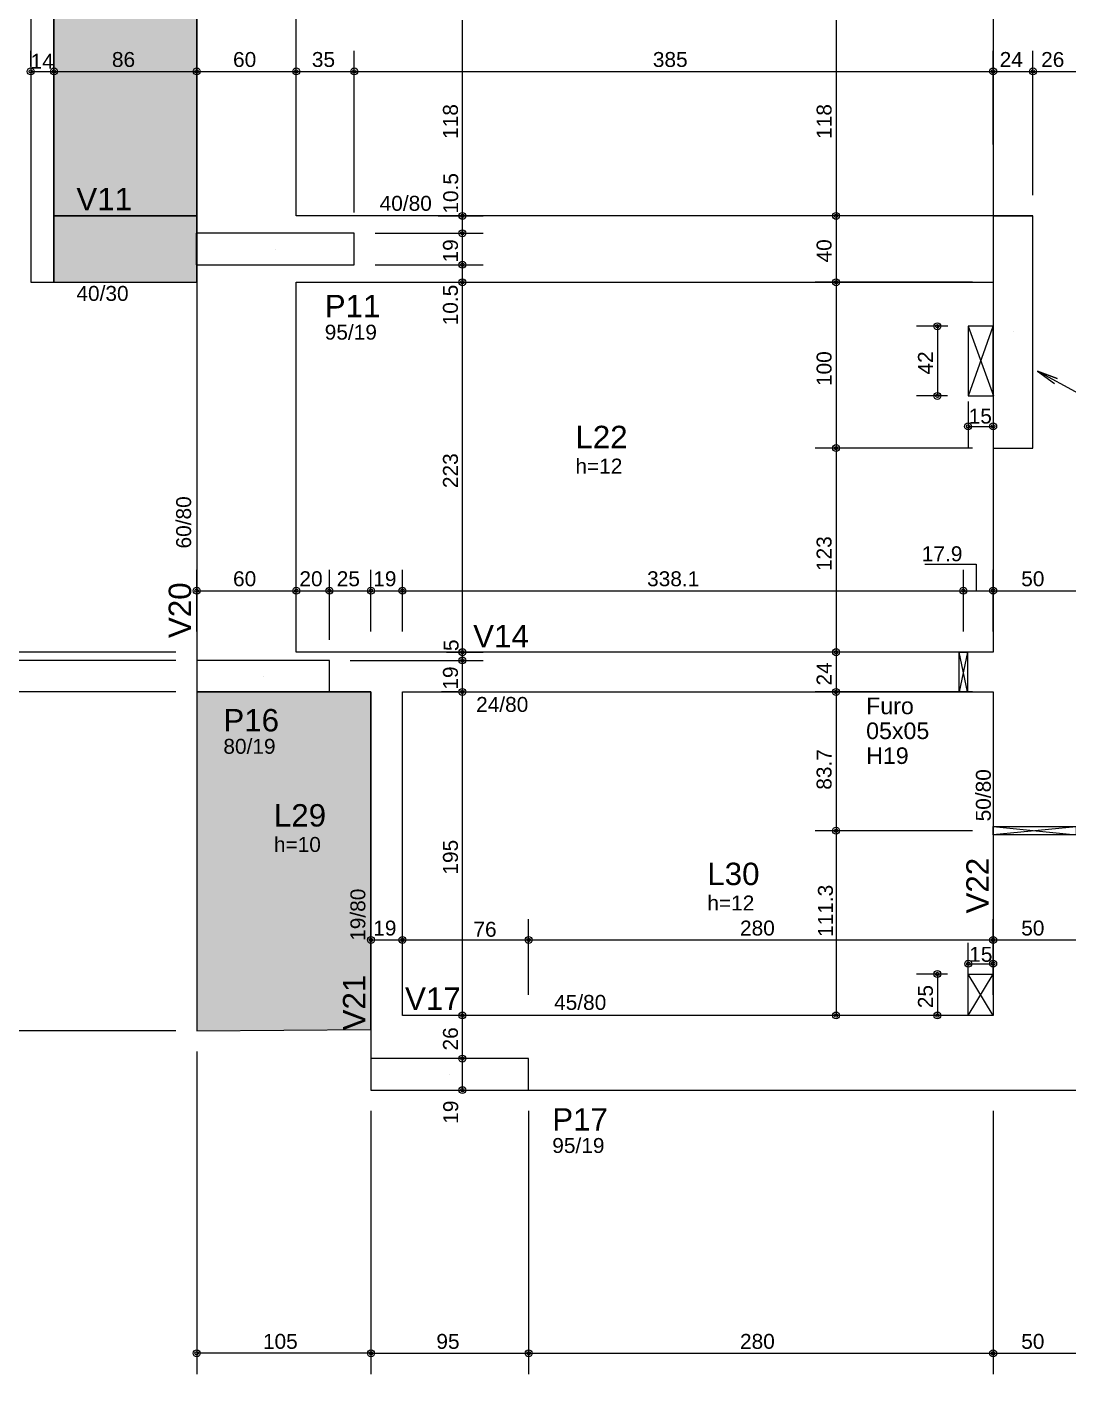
# Model space of a CAD drawing. Extents: x 0 to 119, y 0 to 84.
# Drawn here: x 20.04 to 32.59, y 31.24 to 47.48 of the extents above; entities that cross this region are included whole.
import ezdxf

# ---------------------------------------------------------------- set-up
doc = ezdxf.new("R2010")
doc.units = 0
doc.header["$MEASUREMENT"] = 0
for name, color, linetype in [('1', 3, 'CONTINUOUS'), ('10', 252, 'CONTINUOUS'), ('25', 130, 'CONTINUOUS'), ('3', 7, 'CONTINUOUS'), ('32', 250, 'CONTINUOUS'), ('36', 7, 'CONTINUOUS'), ('37', 7, 'CONTINUOUS'), ('38', 7, 'CONTINUOUS'), ('62', 7, 'CONTINUOUS')]:
    doc.layers.add(name, color=color, linetype=linetype)
doc.styles.add('TQS_ARIAL', font='arial.ttf')

msp = doc.modelspace()

# ---------------------------------------------------------------- linework, layer by layer
at = {"layer": '1', "color": 3, "linetype": 'Continuous'}
for p, q in [((23.03559, 44.80084), (23.03559, 44.80084)), ((31.92559, 43.80084), (31.92559, 43.80084)), ((22.88559, 39.65084), (22.88559, 39.65084)), ((25.136436, 34.85084), (25.136436, 34.85084))]:
    msp.add_line(p, q, dxfattribs=at)
at = {"layer": '10', "color": 252, "linetype": 'Continuous'}
for p, q in [((31.385594, 43.870082), (31.68795, 43.03012)), ((31.38795, 43.03012), (31.68559, 43.870082)), ((31.685602, 35.56084), (31.385602, 36.060821)), ((31.385602, 35.56084), (31.685619, 36.060821)), ((31.685619, 36.040944), (31.685602, 36.060821))]:
    msp.add_line(p, q, dxfattribs=at)
for points in [[(31.68559, 43.870082), (31.38559, 43.870082), (31.38559, 43.030082), (31.68559, 43.030082), (31.68559, 43.870082)], [(31.685602, 35.560821), (31.385602, 35.560821), (31.385602, 36.060821), (31.685602, 36.060821), (31.685602, 35.560821)]]:
    msp.add_lwpolyline(points, dxfattribs=at)
at = {"layer": '25', "color": 130, "linetype": 'Continuous'}
for points in [[(22.08559, 51.10084), (20.36559, 51.10084), (20.36559, 45.20084), (22.08559, 45.20084), (22.08559, 51.10084)], [(20.36559, 44.40084), (22.08559, 44.40084), (22.08559, 44.60884), (22.08359, 44.60884), (22.08359, 44.99284), (22.08559, 44.99284), (22.08559, 45.20084), (20.36559, 45.20084), (20.36559, 44.40084)], [(24.18559, 39.46084), (23.68559, 39.46084), (22.08559, 39.46084), (22.08559, 35.375703), (24.18497, 35.390145), (24.18559, 39.46084)]]:
    msp.add_lwpolyline(points, dxfattribs=at)
for points in [[(22.08559, 51.10084), (20.36559, 51.10084), (20.36559, 45.20084)], [(22.08559, 51.10084), (20.36559, 45.20084), (22.08559, 45.20084)], [(22.08559, 51.10084), (22.08559, 45.20084), (22.08559, 51.10084)], [(22.08559, 45.20084), (20.36559, 44.40084), (22.08359, 44.99284)], [(22.08559, 45.20084), (20.36559, 45.20084), (20.36559, 44.40084)], [(22.08559, 44.99284), (22.08559, 45.20084), (22.08359, 44.99284)], [(22.08359, 44.99284), (20.36559, 44.40084), (22.08359, 44.60884)], [(20.36559, 44.40084), (22.08559, 44.40084), (22.08359, 44.60884)], [(22.08359, 44.60884), (22.08559, 44.40084), (22.08559, 44.60884)], [(23.68559, 39.46084), (22.08559, 39.46084), (22.08559, 35.375703)], [(23.68559, 39.46084), (22.08559, 35.375703), (24.18497, 35.390145)], [(23.68559, 39.46084), (24.18497, 35.390145), (24.18559, 39.46084)]]:
    msp.add_solid(points, dxfattribs=at)
at = {"layer": '3', "color": 7, "linetype": 'Continuous'}
for p, q in [((31.376739, 39.46084), (31.276739, 39.94084)), ((31.376739, 39.94084), (31.276739, 39.46085)), ((22.08559, 39.46084), (22.08559, 35.375703)), ((31.68559, 37.838607), (32.68559, 37.737)), ((32.68559, 37.836382), (31.685689, 37.737)), ((22.08559, 35.375703), (24.18497, 35.390145))]:
    msp.add_line(p, q, dxfattribs=at)
for points in [[(20.36559, 44.40084), (20.36559, 51.70084)], [(20.08559, 51.40084), (20.08559, 44.40084)], [(22.08559, 51.10084), (22.08559, 44.40084)], [(23.28559, 45.20084), (23.28559, 51.10084)], [(31.68559, 51.10084), (31.68559, 45.20084)], [(22.08559, 45.20084), (20.36559, 45.20084)], [(31.68559, 45.20084), (23.28559, 45.20084)], [(31.68559, 45.20084), (32.16559, 45.20084)], [(20.08559, 44.40084), (22.08559, 44.40084)], [(22.08559, 44.40084), (22.08559, 39.84084)], [(23.28559, 44.40084), (31.68559, 44.40084)], [(23.28559, 39.94084), (23.28559, 44.40084)], [(31.68559, 42.40084), (31.68559, 39.94084)], [(24.37559, 39.94084), (23.28559, 39.94084)], [(31.68559, 39.94084), (24.37559, 39.94084)], [(31.376739, 39.46084), (31.276739, 39.46084), (31.276739, 39.94084), (31.376739, 39.94084), (31.376739, 39.46084)], [(23.68559, 39.46084), (24.18559, 39.46084)], [(24.18559, 39.46084), (24.18559, 35.04084)], [(24.56559, 39.46084), (31.68559, 39.46084)], [(24.56559, 35.56084), (24.56559, 39.46084)], [(31.68559, 39.46084), (31.68559, 37.300889)], [(31.68559, 37.838607), (32.68559, 37.838607), (32.68559, 37.737), (31.68559, 37.737), (31.68559, 37.838607)], [(31.68559, 37.300889), (31.68559, 35.56084)], [(31.68559, 35.56084), (24.56559, 35.56084)], [(26.086436, 34.66084), (32.18559, 34.66084)], [(32.18559, 34.66084), (34.28559, 34.66084)]]:
    msp.add_lwpolyline(points, dxfattribs=at)
at = {"layer": '32', "color": 250, "linetype": 'Continuous'}
for p, q in [((25.287963, 45.20084), (25.287963, 47.56084)), ((29.791336, 47.56084), (29.791336, 45.20084)), ((20.08559, 47.000747), (20.08559, 47.191942)), ((20.36559, 46.8571), (20.36559, 47.191942)), ((20.36559, 46.8571), (20.36559, 47.191942)), ((22.08559, 46.8571), (22.08559, 47.191942)), ((22.08559, 46.8571), (22.08559, 47.191942)), ((23.28559, 46.8571), (23.28559, 47.191942)), ((23.28559, 46.8571), (23.28559, 47.191942)), ((23.98559, 45.24084), (23.98559, 47.191942)), ((23.98559, 45.24084), (23.98559, 47.191942)), ((31.68559, 46.06159), (31.68559, 47.191942)), ((31.68559, 46.06159), (31.68559, 47.191942)), ((32.16559, 45.45084), (32.16559, 47.191942)), ((32.16559, 45.45084), (32.16559, 47.191942)), ((20.08559, 46.941942), (20.36559, 46.941942)), ((20.36559, 46.941942), (22.08559, 46.941942)), ((22.08559, 46.941942), (23.28559, 46.941942)), ((23.28559, 46.941942), (23.98559, 46.941942)), ((23.98559, 46.941942), (31.68559, 46.941942)), ((31.68559, 46.941942), (32.16559, 46.941942)), ((32.16559, 46.941942), (32.68559, 46.941942)), ((20.08559, 46.750747), (20.08559, 46.750747)), ((20.36559, 46.6071), (20.36559, 46.6071)), ((20.36559, 46.6071), (20.36559, 46.6071)), ((22.08559, 46.6071), (22.08559, 46.6071)), ((22.08559, 46.6071), (22.08559, 46.6071)), ((23.28559, 46.6071), (23.28559, 46.6071)), ((23.28559, 46.6071), (23.28559, 46.6071)), ((31.68559, 45.81159), (31.68559, 45.81159)), ((31.68559, 45.81159), (31.68559, 45.81159)), ((20.08559, 45.20084), (20.08559, 45.20084)), ((20.08559, 45.20084), (20.08559, 45.20084)), ((24.747288, 45.20084), (24.747288, 45.20084)), ((24.747288, 45.20084), (24.747288, 45.20084)), ((24.997288, 45.20084), (25.537963, 45.20084)), ((24.997288, 45.20084), (25.537963, 45.20084)), ((25.287963, 44.99084), (25.287963, 45.20084)), ((31.43559, 45.20084), (29.541336, 45.20084)), ((31.43559, 45.20084), (29.541336, 45.20084)), ((29.791336, 45.20084), (29.791336, 44.40084)), ((31.68559, 45.20084), (31.68559, 45.20084)), ((31.68559, 45.20084), (31.68559, 45.20084)), ((32.16559, 45.20084), (32.16559, 45.20084)), ((32.16559, 45.20084), (32.16559, 45.20084)), ((23.98559, 44.99084), (23.98559, 44.99084)), ((23.98559, 44.99084), (23.98559, 44.99084)), ((23.98559, 44.99084), (23.98559, 44.99084)), ((23.98559, 44.99084), (23.98559, 44.99084)), ((24.23559, 44.99084), (25.537963, 44.99084)), ((24.23559, 44.99084), (25.537963, 44.99084)), ((25.287963, 44.61084), (25.287963, 44.99084)), ((23.98559, 44.61084), (23.98559, 44.61084)), ((23.98559, 44.61084), (23.98559, 44.61084)), ((24.23559, 44.61084), (25.537963, 44.61084)), ((24.23559, 44.61084), (25.537963, 44.61084)), ((25.287963, 44.40084), (25.287963, 44.61084)), ((20.08559, 44.40084), (20.08559, 44.40084)), ((20.08559, 44.40084), (20.08559, 44.40084)), ((25.287963, 39.94084), (25.287963, 44.40084)), ((25.287963, 44.40084), (25.287963, 44.40084)), ((25.287963, 44.40084), (25.287963, 44.40084)), ((31.43559, 44.40084), (29.541336, 44.40084)), ((31.43559, 44.40084), (29.541336, 44.40084)), ((29.791336, 44.40084), (29.791336, 42.40084)), ((31.68559, 44.40084), (31.68559, 44.40084)), ((31.68559, 44.40084), (31.68559, 44.40084)), ((31.137608, 43.870082), (30.763043, 43.870082)), ((31.013043, 43.870082), (31.013043, 43.030082)), ((31.387608, 43.870082), (31.387608, 43.870082)), ((31.383572, 43.214761), (31.383572, 43.214761)), ((31.68559, 43.183352), (31.68559, 43.183352)), ((31.13559, 43.030082), (30.763043, 43.030082)), ((31.383572, 42.964761), (31.383572, 42.412458)), ((31.38559, 43.030082), (31.38559, 43.030082)), ((31.68559, 42.933352), (31.68559, 42.412458)), ((31.383572, 42.662458), (31.68559, 42.662458)), ((31.43559, 42.40084), (29.541336, 42.40084)), ((31.43559, 42.40084), (29.541336, 42.40084)), ((29.791336, 42.40084), (29.791336, 39.94084)), ((31.68559, 42.40084), (31.68559, 42.40084)), ((31.68559, 42.40084), (31.68559, 42.40084)), ((22.08559, 40.19084), (22.08559, 40.931951)), ((23.28559, 40.19084), (23.28559, 40.931951)), ((23.28559, 40.19084), (23.28559, 40.931951)), ((23.68559, 40.09084), (23.68559, 40.931951)), ((23.68559, 40.09084), (23.68559, 40.931951)), ((24.18559, 40.19084), (24.18559, 40.931951)), ((24.18559, 40.19084), (24.18559, 40.931951)), ((24.56559, 40.19084), (24.56559, 40.931951)), ((24.56559, 40.19084), (24.56559, 40.931951)), ((31.326739, 40.19084), (31.326739, 40.931951)), ((31.326739, 40.19084), (31.326739, 40.931951)), ((31.68559, 40.19084), (31.68559, 40.931951)), ((31.68559, 40.19084), (31.68559, 40.931951)), ((22.08559, 40.681951), (23.28559, 40.681951)), ((23.28559, 40.681951), (23.68559, 40.681951)), ((23.68559, 40.681951), (24.18559, 40.681951)), ((24.18559, 40.681951), (24.56559, 40.681951)), ((24.56559, 40.681951), (31.326739, 40.681951)), ((31.326739, 40.681951), (31.68559, 40.681951)), ((31.68559, 40.681951), (32.68559, 40.681951)), ((21.83559, 39.94084), (19.38214, 39.94084)), ((21.83559, 39.94084), (19.38214, 39.94084)), ((21.83559, 39.84084), (19.38214, 39.84084)), ((21.83559, 39.84084), (19.38214, 39.84084)), ((22.08559, 39.94084), (22.08559, 39.94084)), ((22.08559, 39.94084), (22.08559, 39.94084)), ((22.08559, 39.94084), (22.08559, 39.94084)), ((22.08559, 39.84084), (22.08559, 39.84084)), ((22.08559, 39.84084), (22.08559, 39.84084)), ((23.28559, 39.94084), (23.28559, 39.94084)), ((23.28559, 39.94084), (23.28559, 39.94084)), ((23.68559, 39.84084), (23.68559, 39.84084)), ((23.68559, 39.84084), (23.68559, 39.84084)), ((23.68559, 39.84084), (23.68559, 39.84084)), ((23.93559, 39.84084), (25.537963, 39.84084)), ((24.18559, 39.94084), (24.18559, 39.94084)), ((24.18559, 39.94084), (24.18559, 39.94084)), ((24.56559, 39.94084), (24.56559, 39.94084)), ((24.56559, 39.94084), (24.56559, 39.94084)), ((24.830868, 39.84084), (24.830868, 39.84084)), ((24.845954, 39.94084), (24.845954, 39.94084)), ((24.845954, 39.94084), (24.845954, 39.94084)), ((25.080868, 39.84084), (25.537963, 39.84084)), ((25.095954, 39.94084), (25.537963, 39.94084)), ((25.095954, 39.94084), (25.537963, 39.94084)), ((25.287963, 39.84084), (25.287963, 39.94084)), ((25.287963, 39.46084), (25.287963, 39.84084)), ((31.43559, 39.94084), (29.541336, 39.94084)), ((31.43559, 39.94084), (29.541336, 39.94084)), ((29.791336, 39.94084), (29.791336, 39.46084)), ((31.326739, 39.94084), (31.326739, 39.94084)), ((31.326739, 39.94084), (31.326739, 39.94084)), ((31.68559, 39.94084), (31.68559, 39.94084)), ((31.68559, 39.94084), (31.68559, 39.94084)), ((31.68559, 39.94084), (31.68559, 39.94084)), ((31.68559, 39.94084), (31.68559, 39.94084)), ((21.83559, 39.46084), (19.38214, 39.46084)), ((21.83559, 39.46084), (19.38214, 39.46084)), ((22.08559, 39.46084), (22.08559, 39.46084)), ((22.08559, 39.46084), (22.08559, 39.46084)), ((25.233357, 39.46084), (25.037963, 39.46084)), ((25.287963, 35.56084), (25.287963, 39.46084)), ((25.287963, 39.46084), (25.287963, 39.46084)), ((25.483357, 39.46084), (25.483357, 39.46084)), ((31.43559, 39.46084), (29.541336, 39.46084)), ((31.43559, 39.46084), (29.541336, 39.46084)), ((29.791336, 39.46084), (29.791336, 37.787804)), ((31.68559, 39.46084), (31.68559, 39.46084)), ((31.68559, 39.46084), (31.68559, 39.46084)), ((31.43559, 37.787804), (29.541336, 37.787804)), ((31.18559, 37.787804), (29.541336, 37.787804)), ((29.791336, 37.787804), (29.791336, 35.560821)), ((31.43559, 37.787804), (31.43559, 37.787804)), ((31.68559, 37.787804), (31.68559, 37.787804)), ((26.086436, 35.81084), (26.086436, 36.720943)), ((26.086436, 35.81084), (26.086436, 36.720943)), ((31.68559, 35.81084), (31.68559, 36.720943)), ((31.68559, 35.81084), (31.68559, 36.720943)), ((24.18559, 36.470943), (24.56559, 36.470943)), ((24.18559, 36.470943), (24.18559, 36.470943)), ((24.56559, 36.470943), (24.56559, 36.470943)), ((24.56559, 36.470943), (26.086436, 36.470943)), ((24.56559, 36.470943), (24.56559, 36.470943)), ((26.086436, 36.470943), (31.68559, 36.470943)), ((31.385602, 35.910031), (31.385602, 36.434831)), ((31.68559, 36.470943), (32.68559, 36.470943)), ((31.685602, 35.92776), (31.685602, 36.434831)), ((31.135602, 36.060821), (30.763043, 36.060821)), ((31.013043, 36.060821), (31.013043, 35.560821)), ((31.385602, 36.184831), (31.685602, 36.184831)), ((31.385602, 36.060821), (31.385602, 36.060821)), ((31.385602, 35.660031), (31.385602, 35.660031)), ((31.685602, 35.67776), (31.685602, 35.67776)), ((25.287963, 35.04084), (25.287963, 35.56084)), ((25.287963, 35.56084), (25.287963, 35.56084)), ((25.287963, 35.56084), (25.287963, 35.56084)), ((26.086436, 35.56084), (26.086436, 35.56084)), ((26.086436, 35.56084), (26.086436, 35.56084)), ((31.435602, 35.560821), (29.541336, 35.560821)), ((31.135602, 35.560821), (30.763043, 35.560821)), ((31.385602, 35.560821), (31.385602, 35.560821)), ((31.68559, 35.56084), (31.68559, 35.56084)), ((31.68559, 35.56084), (31.68559, 35.56084)), ((31.685602, 35.560821), (31.685602, 35.560821)), ((21.83559, 35.375703), (19.38214, 35.375703)), ((22.08559, 35.375703), (22.08559, 35.375703)), ((22.08559, 35.375703), (22.08559, 35.375703)), ((22.08559, 35.125703), (22.08559, 31.237888)), ((25.287963, 34.66084), (25.287963, 35.04084)), ((25.287963, 35.04084), (25.287963, 35.04084)), ((25.287963, 35.04084), (25.287963, 35.04084)), ((24.186436, 34.66084), (24.186436, 34.66084)), ((24.186436, 34.66084), (24.186436, 34.66084)), ((25.287963, 34.66084), (25.287963, 34.66084)), ((26.086436, 34.66084), (26.086436, 34.66084)), ((26.086436, 34.66084), (26.086436, 34.66084)), ((31.68559, 34.66084), (31.68559, 34.66084)), ((31.68559, 34.66084), (31.68559, 34.66084)), ((24.186436, 34.41084), (24.186436, 31.237888)), ((24.186436, 34.41084), (24.186436, 31.237888)), ((26.086436, 34.41084), (26.086436, 31.237888)), ((26.086436, 34.41084), (26.086436, 31.237888)), ((31.68559, 34.41084), (31.68559, 31.237888)), ((31.68559, 34.41084), (31.68559, 31.237888)), ((24.186436, 31.487888), (22.08559, 31.487888)), ((24.186436, 31.487888), (26.086436, 31.487888)), ((26.086436, 31.487888), (31.68559, 31.487888)), ((31.68559, 31.487888), (32.68559, 31.487888))]:
    msp.add_line(p, q, dxfattribs=at)
for points in [[(33.586407, 43.056849), (32.721224, 43.056849), (32.22153, 43.328111), (32.454932, 43.238537), (32.22153, 43.328111), (32.423796, 43.18118)], [(30.862279, 41.002318), (31.48227, 41.002318), (31.48227, 40.681951)]]:
    msp.add_lwpolyline(points, dxfattribs=at)
for centre, radius in [((20.08559, 46.941942), 0.041625), ((20.08559, 46.941942), 0.02075), ((20.36559, 46.941942), 0.041625), ((20.36559, 46.941942), 0.041625), ((20.36559, 46.941942), 0.02075), ((20.36559, 46.941942), 0.02075), ((22.08559, 46.941942), 0.041625), ((22.08559, 46.941942), 0.041625), ((22.08559, 46.941942), 0.02075), ((22.08559, 46.941942), 0.02075), ((23.28559, 46.941942), 0.041625), ((23.28559, 46.941942), 0.041625), ((23.28559, 46.941942), 0.02075), ((23.28559, 46.941942), 0.02075), ((23.98559, 46.941942), 0.041625), ((23.98559, 46.941942), 0.041625), ((23.98559, 46.941942), 0.02075), ((23.98559, 46.941942), 0.02075), ((31.68559, 46.941942), 0.041625), ((31.68559, 46.941942), 0.041625), ((31.68559, 46.941942), 0.02075), ((31.68559, 46.941942), 0.02075), ((32.16559, 46.941942), 0.041625), ((32.16559, 46.941942), 0.041625), ((32.16559, 46.941942), 0.02075), ((32.16559, 46.941942), 0.02075), ((25.287963, 45.20084), 0.041625), ((25.287963, 45.20084), 0.041625), ((25.287963, 45.20084), 0.02075), ((25.287963, 45.20084), 0.02075), ((29.791336, 45.20084), 0.041625), ((29.791336, 45.20084), 0.041625), ((29.791336, 45.20084), 0.02075), ((29.791336, 45.20084), 0.02075), ((25.287963, 44.99084), 0.041625), ((25.287963, 44.99084), 0.041625), ((25.287963, 44.99084), 0.02075), ((25.287963, 44.99084), 0.02075), ((25.287963, 44.61084), 0.041625), ((25.287963, 44.61084), 0.041625), ((25.287963, 44.61084), 0.02075), ((25.287963, 44.61084), 0.02075), ((25.287963, 44.40084), 0.041625), ((25.287963, 44.40084), 0.041625), ((25.287963, 44.40084), 0.02075), ((25.287963, 44.40084), 0.02075), ((29.791336, 44.40084), 0.041625), ((29.791336, 44.40084), 0.041625), ((29.791336, 44.40084), 0.02075), ((29.791336, 44.40084), 0.02075), ((31.013043, 43.870082), 0.041625), ((31.013043, 43.870082), 0.02075), ((31.013043, 43.030082), 0.041625), ((31.013043, 43.030082), 0.02075), ((31.383572, 42.662458), 0.041625), ((31.383572, 42.662458), 0.02075), ((31.68559, 42.662458), 0.041625), ((31.68559, 42.662458), 0.02075), ((29.791336, 42.40084), 0.041625), ((29.791336, 42.40084), 0.041625), ((29.791336, 42.40084), 0.02075), ((29.791336, 42.40084), 0.02075), ((22.08559, 40.681951), 0.041625), ((22.08559, 40.681951), 0.02075), ((23.28559, 40.681951), 0.041625), ((23.28559, 40.681951), 0.041625), ((23.28559, 40.681951), 0.02075), ((23.28559, 40.681951), 0.02075), ((23.68559, 40.681951), 0.041625), ((23.68559, 40.681951), 0.041625), ((23.68559, 40.681951), 0.02075), ((23.68559, 40.681951), 0.02075), ((24.18559, 40.681951), 0.041625), ((24.18559, 40.681951), 0.041625), ((24.18559, 40.681951), 0.02075), ((24.18559, 40.681951), 0.02075), ((24.56559, 40.681951), 0.041625), ((24.56559, 40.681951), 0.041625), ((24.56559, 40.681951), 0.02075), ((24.56559, 40.681951), 0.02075), ((31.326739, 40.681951), 0.041625), ((31.326739, 40.681951), 0.041625), ((31.326739, 40.681951), 0.02075), ((31.326739, 40.681951), 0.02075), ((31.68559, 40.681951), 0.041625), ((31.68559, 40.681951), 0.041625), ((31.68559, 40.681951), 0.02075), ((31.68559, 40.681951), 0.02075), ((25.287963, 39.94084), 0.041625), ((25.287963, 39.94084), 0.041625), ((25.287963, 39.94084), 0.02075), ((25.287963, 39.94084), 0.02075), ((29.791336, 39.94084), 0.041625), ((29.791336, 39.94084), 0.041625), ((29.791336, 39.94084), 0.02075), ((29.791336, 39.94084), 0.02075), ((25.287963, 39.84084), 0.041625), ((25.287963, 39.84084), 0.041625), ((25.287963, 39.84084), 0.02075), ((25.287963, 39.84084), 0.02075), ((25.287963, 39.46084), 0.041625), ((25.287963, 39.46084), 0.041625), ((25.287963, 39.46084), 0.02075), ((25.287963, 39.46084), 0.02075), ((29.791336, 39.46084), 0.041625), ((29.791336, 39.46084), 0.041625), ((29.791336, 39.46084), 0.02075), ((29.791336, 39.46084), 0.02075), ((29.791336, 37.787804), 0.041625), ((29.791336, 37.787804), 0.041625), ((29.791336, 37.787804), 0.02075), ((29.791336, 37.787804), 0.02075), ((24.18559, 36.470943), 0.041625), ((24.18559, 36.470943), 0.02075), ((24.56559, 36.470943), 0.041625), ((24.56559, 36.470943), 0.041625), ((24.56559, 36.470943), 0.02075), ((24.56559, 36.470943), 0.02075), ((26.086436, 36.470943), 0.041625), ((26.086436, 36.470943), 0.041625), ((26.086436, 36.470943), 0.02075), ((26.086436, 36.470943), 0.02075), ((31.68559, 36.470943), 0.041625), ((31.68559, 36.470943), 0.041625), ((31.68559, 36.470943), 0.02075), ((31.68559, 36.470943), 0.02075), ((31.385602, 36.184831), 0.041625), ((31.685602, 36.184831), 0.041625), ((31.013043, 36.060821), 0.041625), ((31.013043, 36.060821), 0.02075), ((31.385602, 36.184831), 0.02075), ((31.685602, 36.184831), 0.02075), ((25.287963, 35.56084), 0.041625), ((25.287963, 35.56084), 0.041625), ((25.287963, 35.56084), 0.02075), ((25.287963, 35.56084), 0.02075), ((29.791336, 35.560821), 0.041625), ((29.791336, 35.560821), 0.02075), ((31.013043, 35.560821), 0.041625), ((31.013043, 35.560821), 0.02075), ((25.287963, 35.04084), 0.041625), ((25.287963, 35.04084), 0.041625), ((25.287963, 35.04084), 0.02075), ((25.287963, 35.04084), 0.02075), ((25.287963, 34.66084), 0.041625), ((25.287963, 34.66084), 0.02075), ((22.08559, 31.487888), 0.041625), ((22.08559, 31.487888), 0.02075), ((24.186436, 31.487888), 0.041625), ((24.186436, 31.487888), 0.041625), ((24.186436, 31.487888), 0.02075), ((24.186436, 31.487888), 0.02075), ((26.086436, 31.487888), 0.041625), ((26.086436, 31.487888), 0.041625), ((26.086436, 31.487888), 0.02075), ((26.086436, 31.487888), 0.02075), ((31.68559, 31.487888), 0.041625), ((31.68559, 31.487888), 0.041625), ((31.68559, 31.487888), 0.02075), ((31.68559, 31.487888), 0.02075)]:
    msp.add_circle(centre, radius, dxfattribs=at)
at = {"layer": '62', "linetype": 'Continuous'}
for points in [[(31.68559, 42.40084), (32.16559, 42.40084), (32.16559, 45.20084), (31.68559, 45.20084), (31.68559, 42.40084)], [(22.08559, 44.61084), (23.98559, 44.61084), (23.98559, 44.99084), (22.08559, 44.99084), (22.08559, 44.61084)], [(22.08559, 39.46084), (23.68559, 39.46084), (23.68559, 39.84084), (22.08559, 39.84084), (22.08559, 39.46084)], [(24.186436, 34.66084), (26.086436, 34.66084), (26.086436, 35.04084), (24.186436, 35.04084), (24.186436, 34.66084)]]:
    msp.add_lwpolyline(points, dxfattribs=at)

# ---------------------------------------------------------------- texts
at = {"layer": '3', "color": 7, "linetype": 'Continuous', "style": 'TQS_ARIAL'}
for s, p in [('Furo', (30.154611, 39.193023)), ('05x05', (30.154611, 38.893023)), ('H19', (30.154611, 38.593023))]:
    msp.add_text(s, height=0.2, dxfattribs=at).set_placement(p)
at = {"layer": '32', "color": 250, "linetype": 'Continuous', "style": 'TQS_ARIAL'}
for s, p in [('14', (20.083231, 46.974478)), ('86', (21.06359, 46.995942)), ('60', (22.52359, 46.995942)), ('35', (23.47359, 46.995942)), ('385', (27.58359, 46.995942)), ('24', (31.76359, 46.995942)), ('26', (32.26359, 46.995942)), ('15', (31.390233, 42.696743)), ('17.9', (30.825609, 41.037158)), ('60', (22.52359, 40.735951)), ('20', (23.32359, 40.735951)), ('25', (23.77359, 40.735951)), ('19', (24.21359, 40.735951)), ('338.1', (27.514164, 40.735951)), ('50', (32.02359, 40.735951)), ('19', (24.21359, 36.524943)), ('280', (28.634013, 36.524943)), ('50', (32.02359, 36.524943)), ('76', (25.420647, 36.509848)), ('15', (31.397154, 36.207879)), ('105', (22.884013, 31.541888)), ('95', (24.974436, 31.541888)), ('280', (28.634013, 31.541888)), ('50', (32.02359, 31.541888))]:
    msp.add_text(s, height=0.18, dxfattribs=at).set_placement(p)
for s, p in [('118', (25.233963, 46.12884)), ('118', (29.737336, 46.12884)), ('10.5', (25.237035, 45.227507)), ('19', (25.233963, 44.63884)), ('40', (29.737336, 44.63884)), ('10.5', (25.233421, 43.881083)), ('100', (29.737336, 43.14884)), ('42', (30.959043, 43.288082)), ('223', (25.233963, 41.91884)), ('123', (29.737336, 40.91884)), ('5', (25.241265, 39.954007)), ('24', (29.737336, 39.53884)), ('19', (25.233963, 39.48884)), ('83.7', (29.737336, 38.282322)), ('195', (25.233963, 37.25884)), ('111.3', (29.753646, 36.507524)), ('25', (30.959043, 35.648821)), ('26', (25.233963, 35.13884)), ('19', (25.236711, 34.255212))]:
    msp.add_text(s, height=0.18, rotation=90, dxfattribs=at).set_placement(p)
at = {"layer": '36', "color": 7, "linetype": 'Continuous', "style": 'TQS_ARIAL'}
for s, height, p in [('P11', 0.27, (23.628715, 43.978565)), ('95/19', 0.18, (23.628715, 43.708565)), ('P16', 0.27, (22.407052, 38.985579)), ('80/19', 0.18, (22.407052, 38.715579)), ('P17', 0.27, (26.371436, 34.17334)), ('95/19', 0.18, (26.371436, 33.90334))]:
    msp.add_text(s, height=height, dxfattribs=at).set_placement(p)
at = {"layer": '37', "color": 7, "linetype": 'Continuous', "style": 'TQS_ARIAL'}
for s, height, p in [('V11', 0.27, (20.63559, 45.26834)), ('40/80', 0.18, (24.290573, 45.262086)), ('40/30', 0.18, (20.63559, 44.17584)), ('V14', 0.27, (25.418037, 39.999143)), ('24/80', 0.18, (25.453346, 39.220665)), ('V17', 0.27, (24.596926, 35.62834)), ('45/80', 0.18, (26.393116, 35.62834))]:
    msp.add_text(s, height=height, dxfattribs=at).set_placement(p)
for s, height, p in [('60/80', 0.18, (22.01809, 41.19084)), ('V20', 0.27, (22.01809, 40.11084)), ('50/80', 0.18, (31.657022, 37.901136)), ('V22', 0.27, (31.631626, 36.790496)), ('19/80', 0.18, (24.11809, 36.46084)), ('V21', 0.27, (24.11809, 35.38084))]:
    msp.add_text(s, height=height, rotation=90, dxfattribs=at).set_placement(p)
at = {"layer": '38', "color": 7, "linetype": 'Continuous', "style": 'TQS_ARIAL'}
for s, height, p in [('L22', 0.27, (26.650033, 42.40003)), ('h=12', 0.18, (26.650033, 42.09403)), ('L29', 0.27, (23.016007, 37.838688)), ('h=10', 0.18, (23.016007, 37.532688)), ('L30', 0.27, (28.240143, 37.132791)), ('h=12', 0.18, (28.240143, 36.826791))]:
    msp.add_text(s, height=height, dxfattribs=at).set_placement(p)

doc.saveas('drawing.dxf')
